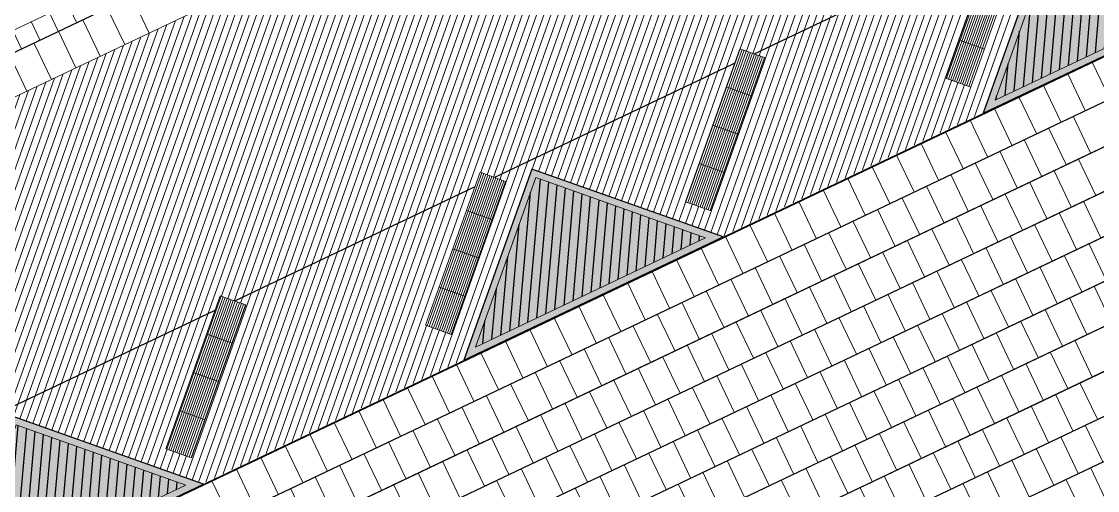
# Model space of a CAD drawing. Header units: metres. Extents: x 679599 to 680028, y 2748524 to 2748840.
# Drawn here: x 679795.01 to 679810.91, y 2748754.78 to 2748761.71 of the extents above; entities that cross this region are included whole.
import ezdxf

# ---------------------------------------------------------------- set-up
doc = ezdxf.new("R2010")
doc.units = ezdxf.units.M
doc.header["$LTSCALE"] = 5
doc.layers.add('00-AUX', color=2, linetype='Continuous', plot=False)
doc.layers.add('00-AUX Tree Pit', color=2, linetype='Continuous', plot=False)
for name, color, linetype, lineweight, plot in [('02-L-B-Barrier Curb', 210, 'Continuous', 5, False), ('02-L-B-Channel', 140, 'Continuous', 5, False), ('02-L-B-Curb', 11, 'Continuous', 5, False)]:
    doc.layers.add(name, color=color, linetype=linetype, lineweight=lineweight, plot=plot)
for name, color, linetype, lineweight in [('02-L-B-Flat Bar', 181, 'Continuous', 5), ('03-TR-Pavement_04_Dry Meadow_', 54, 'Continuous', 5), ('04-BK-Tree Pit', 6, 'Continuous', 5)]:
    doc.layers.add(name, color=color, linetype=linetype, lineweight=lineweight)
for name, color, linetype, lineweight, true_color in [('02-L-Joints-Paviment_07_Precast Concrete Blocks 60X40', 7, 'Continuous', 5, 0x999999), ('03-TR-Pavement_02_Sealed Gravel', 7, 'Continuous', 5, 0x38321e), ('03-TR-Pavement_04_Dry Meadow_2', 7, 'Continuous', 5, 0xe2c75d), ('03-TR-Pavement_07_Precast Concrete Blocks 20X10', 7, 'Continuous', 5, 0x999999), ('03-TR-Pavement_07_Precast Concrete Blocks 60X40', 7, 'Continuous', 5, 0x999999), ('03-TR-Pavement_07_Precast irregular Concrete Blocks', 7, 'Continuous', 5, 0xb3b3b3)]:
    doc.layers.add(name, color=color, linetype=linetype, lineweight=lineweight, true_color=true_color)
doc.layers.add('03-TR-Tree Pit_Green', color=46, linetype='Continuous')
doc.layers.add('03-TR-Tree Pit_White', color=7, linetype='Continuous', true_color=0xfcfcfc)

# ---------------------------------------------------------------- blocks, each defined once
blk = doc.blocks.new('*U5')
at = {"layer": '02-L-B-Channel'}
blk.add_lwpolyline([(0, 0), (0, -0.3)], dxfattribs=at)
blk = doc.blocks.new('*U6')
at = {"layer": '02-L-B-Channel', "color": 0, "linetype": 'ByBlock', "lineweight": -2, "transparency": 16777216, "rotation": 25.44812428929673}
for p in [(679795.698, 2748761.963), (679795.427, 2748761.834), (679795.156, 2748761.705), (679794.885, 2748761.576)]:
    blk.add_blockref('*U5', p, dxfattribs=at)
blk = doc.blocks.new('Alcorque Parking 8m2')
at = {"layer": '03-TR-Tree Pit_Green', "ltscale": 0.3}
h = blk.add_hatch(dxfattribs=at)
h.set_pattern_fill('ANSI31', color=256, scale=0.04, angle=40)
h.set_pattern_definition([(85, (-679726.04474, -2748720.75428), (-0.1265167266577, 0.011068779329), [])])
h.paths.add_polyline_path([(-1.079, -0.384), (2.316, 1.231), (-0.189, 2.121)])
at = {"layer": '03-TR-Tree Pit_White'}
h = blk.add_hatch(color=256, dxfattribs=at)
h.dxf.hatch_style = 1
h.paths.add_polyline_path([(-1.254, -0.578), (2.577, 1.245), (-0.25, 2.249)])
at = {"layer": '02-L-B-Curb'}
blk.add_lwpolyline([(2.577, 1.245), (-0.25, 2.249), (-1.254, -0.578)], close=True, dxfattribs=at)
at = {"layer": '02-L-B-Curb', "color": 6}
blk.add_lwpolyline([(2.316, 1.231), (-0.189, 2.121), (-1.079, -0.384)], close=True, dxfattribs=at)
blk = doc.blocks.new('Piece Parking')
blk.add_wipeout([(-1.7, 0.2), (-1.7, -0.2), (0.7, -0.2), (0.7, 0.2)])
at = {"layer": '03-TR-Pavement_07_Precast irregular Concrete Blocks'}
h = blk.add_hatch(dxfattribs=at)
h.set_pattern_fill('ANSI31', color=256, scale=0.01, angle=135)
h.paths.add_polyline_path([(-1.7, 0.2), (0.7, 0.2), (0.7, -0.2), (-1.7, -0.2)])
blk.add_lwpolyline([(-1.7, 0.2), (0.7, 0.2), (0.7, -0.2), (-1.7, -0.2)], close=True)
at = {"layer": '02-L-Joints-Paviment_07_Precast Concrete Blocks 60X40'}
for points in [[(-1.1, 0.2), (-1.1, -0.2)], [(-0.5, 0.2), (-0.5, -0.2)], [(0.1, 0.2), (0.1, -0.2)]]:
    blk.add_lwpolyline(points, dxfattribs=at)
blk = doc.blocks.new('*U50')
at = {"rotation": 44.98941899152474}
blk.add_blockref('Piece Parking', (-0.199, -0.481), dxfattribs=at)
blk = doc.blocks.new('*U51')
at = {"layer": '02-L-B-Barrier Curb', "color": 0, "linetype": 'ByBlock', "lineweight": -2, "transparency": 16777216, "rotation": 25.44812282596097}
for p in [(679809.389, 2748762.924), (679805.551, 2748761.098), (679801.713, 2748759.272), (679797.876, 2748757.445), (679794.038, 2748755.619)]:
    blk.add_blockref('*U50', p, dxfattribs=at)

msp = doc.modelspace()

# ---------------------------------------------------------------- hatches: boundary and pattern name
at = {"layer": '03-TR-Pavement_02_Sealed Gravel', "linetype": 'Continuous'}
h = msp.add_hatch(dxfattribs=at)
h.set_pattern_fill('ANSI31', color=256, scale=0.0393, angle=45)
h.set_pattern_definition([(90, (652974.11672, 2717198.73223), (-0.1247775, 0), [])])
h.paths.add_polyline_path([(679843.323, 2748762.983), (679802.488, 2748741.088), (679802.965, 2748740.321), (679830.585, 2748755.131), (679829.938, 2748752.01, -0.057467), (679826.729, 2748742.3, -0.236191), (679819.813, 2748736.788, -0.042406), (679814.857, 2748736.169, 0.057364), (679806.372, 2748734.851), (679806.924, 2748733.964, -0.055327), (679814.897, 2748735.17, 0.042406), (679820.02, 2748735.81, 0.236191), (679827.636, 2748741.88, 0.032502), (679829.774, 2748747.407, -0.216564), (679835.768, 2748753.578, -0.102224), (679839.134, 2748754.155, 0.122776), (679847.42, 2748755.923), (679848.03, 2748755.098), (679848.753, 2748755.634)])
h.paths.add_polyline_path([(679846.816, 2748756.742, -0.119949), (679839.168, 2748755.154, 0.102239), (679835.402, 2748754.509, 0.127244), (679830.778, 2748751.162, 0.003616), (679830.917, 2748751.807), (679831.734, 2748755.747), (679843.062, 2748761.821)], flags=16)
h.paths.add_polyline_path([(679846.663, 2748756.78, -0.118072), (679839.171, 2748755.254, 0.102239), (679835.366, 2748754.602, 0.11845), (679830.96, 2748751.528, 0.001446), (679831.015, 2748751.787), (679831.822, 2748755.681), (679843.033, 2748761.692)], flags=0)
at = {"layer": '03-TR-Pavement_04_Dry Meadow_', "linetype": 'Continuous'}
h = msp.add_hatch(dxfattribs=at)
h.set_pattern_fill('ANSI31', color=256, scale=0.0502, angle=45)
h.paths.add_polyline_path([(679847.95, 2748755.038), (679847.389, 2748755.797, -0.121575), (679839.13, 2748754.055, 0.102239), (679835.804, 2748753.485, 0.216438), (679829.869, 2748747.377, -0.032502), (679827.727, 2748741.838, -0.236191), (679820.041, 2748735.712, -0.042406), (679814.901, 2748735.07, 0.055117), (679806.979, 2748733.876), (679810.918, 2748727.551)])
h.paths.add_polyline_path([(679846.663, 2748756.78), (679843.033, 2748761.692), (679831.822, 2748755.681), (679831.015, 2748751.787, -0.001446), (679830.96, 2748751.528, -0.11845), (679835.366, 2748754.602, -0.102239), (679839.171, 2748755.254, 0.118072)])
edge = h.paths.add_edge_path()
edge.add_line((679829.84, 2748752.03), (679830.443, 2748754.942))
edge.add_line((679830.443, 2748754.942), (679803.018, 2748740.236))
edge.add_line((679803.018, 2748740.236), (679806.317, 2748734.939))
edge.add_arc((679816.341, 2748698.65), 37.648, 92.2638, 105.4414, ccw=False)
edge.add_arc((679813.692, 2748765.64), 29.393, 272.2638, 281.9768)
edge.add_arc((679817.762, 2748746.456), 9.783, 281.9768, 335.1335)
edge.add_arc((679786.232, 2748761.069), 44.535, 335.1335, 348.2894)
at = {"layer": '03-TR-Pavement_04_Dry Meadow_2', "ltscale": 2, "transparency": 33554687}
h = msp.add_hatch(dxfattribs=at)
h.set_pattern_fill('AR-CONC', color=256, scale=0.0067, angle=290)
h.paths.add_polyline_path([(679846.663, 2748756.78), (679843.033, 2748761.692), (679831.822, 2748755.681), (679831.015, 2748751.787, -0.001446), (679830.96, 2748751.528, -0.11845), (679835.366, 2748754.602, -0.102239), (679839.171, 2748755.254, 0.118072)])
edge = h.paths.add_edge_path(flags=16)
edge.add_arc((679832.774, 2748748.661), 2, 0, 360)
edge = h.paths.add_edge_path()
edge.add_line((679847.95, 2748755.038), (679847.389, 2748755.797))
edge.add_arc((679839.731, 2748771.658), 17.613, 268.0472, 295.7741, ccw=False)
edge.add_arc((679838.846, 2748745.72), 8.34, 88.0472, 111.3976)
edge.add_arc((679839.56, 2748743.898), 10.297, 111.3976, 160.2481)
edge.add_arc((679786.232, 2748761.069), 45.735, 335.1335, 342.5798, ccw=False)
edge.add_arc((679817.762, 2748746.456), 10.983, 281.9768, 335.1335, ccw=False)
edge.add_arc((679813.692, 2748765.64), 30.593, 272.2638, 281.9768, ccw=False)
edge.add_arc((679816.341, 2748698.65), 36.448, 92.2638, 104.8829)
edge.add_line((679806.979, 2748733.876), (679810.918, 2748727.551))
edge.add_line((679810.918, 2748727.551), (679847.95, 2748755.038))
edge = h.paths.add_edge_path()
edge.add_arc((679823.032, 2748740.346), 2, 179.9991, 276.2707)
edge.add_arc((679817.762, 2748746.456), 9.783, 281.9768, 304.1267, ccw=False)
edge.add_arc((679813.692, 2748765.64), 29.393, 272.2638, 281.9768, ccw=False)
edge.add_arc((679816.341, 2748698.65), 37.648, 92.2638, 105.4414)
edge.add_line((679806.317, 2748734.939), (679803.018, 2748740.236))
edge.add_line((679803.018, 2748740.236), (679830.443, 2748754.942))
edge.add_line((679830.443, 2748754.942), (679829.84, 2748752.03))
edge.add_arc((679786.232, 2748761.069), 44.535, 335.1335, 348.2894, ccw=False)
edge.add_arc((679817.762, 2748746.456), 9.783, 317.4276, 335.1335, ccw=False)
edge.add_arc((679823.032, 2748740.346), 2, 345.2825, 540)
edge = h.paths.add_edge_path(flags=17)
edge.add_line((679841.435, 2748755.333), (679840.837, 2748755.282))
edge.add_arc((679840.923, 2748757.78), 2.5, 129.6112, 268.0163, ccw=False)
edge.add_line((679839.329, 2748759.706), (679840.201, 2748760.174))
edge.add_arc((679840.923, 2748757.78), 2.5, -78.1912, 106.7896, ccw=False)
at = {"layer": '03-TR-Pavement_07_Precast Concrete Blocks 20X10'}
h = msp.add_hatch(dxfattribs=at)
h.set_pattern_fill('ANSI31', color=256, scale=0.0315, angle=25.5)
h.set_pattern_definition([(70.5, (0, 0), (-0.094275932128, 0.033384858509), [])])
edge = h.paths.add_edge_path()
edge.add_line((679754.639, 2748741.428), (679756.438, 2748737.648))
edge.add_line((679756.438, 2748737.648), (679759.31, 2748736.613))
edge.add_line((679759.31, 2748736.613), (679763.155, 2748738.443))
edge.add_line((679763.155, 2748738.443), (679764.159, 2748741.27))
edge.add_line((679764.159, 2748741.27), (679766.986, 2748740.266))
edge.add_line((679766.986, 2748740.266), (679770.831, 2748742.096))
edge.add_line((679770.831, 2748742.096), (679771.835, 2748744.923))
edge.add_line((679771.835, 2748744.923), (679774.662, 2748743.919))
edge.add_line((679774.662, 2748743.919), (679778.507, 2748745.748))
edge.add_line((679778.507, 2748745.748), (679779.511, 2748748.576))
edge.add_line((679779.511, 2748748.576), (679782.338, 2748747.571))
edge.add_line((679782.338, 2748747.571), (679786.176, 2748749.398))
edge.add_line((679786.176, 2748749.398), (679787.186, 2748752.228))
edge.add_line((679787.186, 2748752.228), (679790.014, 2748751.224))
edge.add_line((679790.014, 2748751.224), (679793.857, 2748753.054))
edge.add_line((679793.857, 2748753.054), (679794.828, 2748755.786))
edge.add_line((679794.828, 2748755.786), (679794.862, 2748755.88))
edge.add_line((679794.862, 2748755.88), (679797.688, 2748754.876))
edge.add_line((679797.688, 2748754.876), (679801.533, 2748756.706))
edge.add_line((679801.533, 2748756.706), (679802.537, 2748759.533))
edge.add_line((679802.537, 2748759.533), (679805.364, 2748758.529))
edge.add_line((679805.364, 2748758.529), (679809.208, 2748760.358))
edge.add_line((679809.208, 2748760.358), (679810.212, 2748763.185))
edge.add_line((679810.212, 2748763.185), (679813.04, 2748762.181))
edge.add_line((679813.04, 2748762.181), (679816.883, 2748764.01))
edge.add_line((679816.883, 2748764.01), (679817.885, 2748766.836))
edge.add_line((679817.885, 2748766.836), (679820.714, 2748765.833))
edge.add_line((679820.714, 2748765.833), (679824.559, 2748767.663))
edge.add_line((679824.559, 2748767.663), (679825.563, 2748770.49))
edge.add_line((679825.563, 2748770.49), (679828.39, 2748769.486))
edge.add_line((679828.39, 2748769.486), (679832.234, 2748771.315))
edge.add_line((679832.234, 2748771.315), (679833.238, 2748774.142))
edge.add_line((679833.238, 2748774.142), (679836.062, 2748773.137))
edge.add_line((679836.062, 2748773.137), (679839.907, 2748774.967))
edge.add_line((679839.907, 2748774.967), (679840.952, 2748777.865))
edge.add_line((679840.952, 2748777.865), (679839.153, 2748781.645))
edge.add_line((679839.153, 2748781.645), (679754.643, 2748741.429))

# ---------------------------------------------------------------- linework, layer by layer
at = {"layer": '00-AUX'}
for points in [[(679670.326, 2748694.247), (679906.736, 2748806.746)], [(679670.403, 2748693.619), (679906.813, 2748806.118)], [(679670.841, 2748693.163), (679907.252, 2748805.663)], [(679670.919, 2748692.536), (679907.329, 2748805.035)], [(679671.357, 2748692.08), (679907.767, 2748804.579)], [(679671.434, 2748691.452), (679907.845, 2748803.951)], [(679671.873, 2748690.996), (679908.283, 2748803.495)], [(679671.95, 2748690.369), (679908.36, 2748802.868)], [(679675.639, 2748691.46), (679908.831, 2748802.427)], [(679680.412, 2748693.066), (679908.864, 2748801.779)], [(679839.754, 2748782.593), (679753.535, 2748741.563)], [(679759.499, 2748739.184), (679840.858, 2748777.899)]]:
    msp.add_lwpolyline(points, dxfattribs=at)
at = {"layer": '00-AUX Tree Pit'}
for points in [[(679813.05, 2748762.176), (679810.223, 2748763.18), (679809.219, 2748760.353)], [(679805.375, 2748758.523), (679802.548, 2748759.527), (679801.544, 2748756.7)], [(679797.7, 2748754.871), (679794.873, 2748755.875), (679793.869, 2748753.048)]]:
    msp.add_lwpolyline(points, close=True, dxfattribs=at)
at = {"layer": '02-L-B-Channel'}
msp.add_lwpolyline([(679958.866, 2748839.608), (679599.301, 2748668.504)], dxfattribs=at)
at = {"layer": '02-L-B-Flat Bar'}
msp.add_lwpolyline([(679759.323, 2748736.609), (679839.921, 2748774.962)], dxfattribs=at)
at = {"layer": '02-L-Joints-Paviment_07_Precast Concrete Blocks 60X40'}
msp.add_line((679754.639, 2748741.428), (679839.153, 2748781.645), dxfattribs=at)
for points in [[(679796.899, 2748761.537), (679796.641, 2748762.078)], [(679796.537, 2748761.365), (679796.28, 2748761.906)], [(679796.176, 2748761.194), (679795.919, 2748761.734)], [(679795.815, 2748761.022), (679795.558, 2748761.562)], [(679795.454, 2748760.85), (679795.196, 2748761.391)], [(679795.093, 2748760.678), (679794.835, 2748761.219)], [(679810.829, 2748761.107), (679811.086, 2748760.565)], [(679810.467, 2748760.935), (679810.725, 2748760.394)], [(679810.106, 2748760.763), (679810.364, 2748760.222)], [(679809.745, 2748760.592), (679810.003, 2748760.05)], [(679809.384, 2748760.42), (679809.642, 2748759.878)], [(679809.023, 2748760.248), (679809.281, 2748759.706)], [(679810.545, 2748760.308), (679810.803, 2748759.766)], [(679808.662, 2748760.076), (679808.919, 2748759.534)], [(679810.184, 2748760.136), (679810.441, 2748759.594)], [(679808.3, 2748759.904), (679808.558, 2748759.362)], [(679809.822, 2748759.964), (679810.08, 2748759.422)], [(679807.939, 2748759.732), (679808.197, 2748759.19)], [(679809.461, 2748759.792), (679809.719, 2748759.25)], [(679807.578, 2748759.56), (679807.836, 2748759.019)], [(679809.1, 2748759.62), (679809.358, 2748759.078)], [(679810.622, 2748759.68), (679810.88, 2748759.138)], [(679808.739, 2748759.448), (679808.997, 2748758.906)], [(679810.261, 2748759.508), (679810.519, 2748758.966)], [(679807.217, 2748759.388), (679807.475, 2748758.847)], [(679808.378, 2748759.276), (679808.635, 2748758.735)], [(679809.9, 2748759.336), (679810.157, 2748758.794)], [(679806.856, 2748759.217), (679807.113, 2748758.675)], [(679808.016, 2748759.104), (679808.274, 2748758.563)], [(679809.538, 2748759.164), (679809.796, 2748758.622)], [(679806.494, 2748759.045), (679806.752, 2748758.503)], [(679807.655, 2748758.933), (679807.913, 2748758.391)], [(679809.177, 2748758.992), (679809.435, 2748758.451)], [(679810.699, 2748759.052), (679810.957, 2748758.51)], [(679806.133, 2748758.873), (679806.391, 2748758.331)], [(679808.816, 2748758.821), (679809.074, 2748758.279)], [(679810.338, 2748758.88), (679810.596, 2748758.339)], [(679805.772, 2748758.701), (679806.03, 2748758.159)], [(679807.294, 2748758.761), (679807.552, 2748758.219)], [(679808.455, 2748758.649), (679808.713, 2748758.107)], [(679809.977, 2748758.708), (679810.235, 2748758.167)], [(679805.411, 2748758.529), (679805.669, 2748757.987)], [(679806.933, 2748758.589), (679807.191, 2748758.047)], [(679808.094, 2748758.477), (679808.351, 2748757.935)], [(679809.616, 2748758.537), (679809.873, 2748757.995)], [(679805.05, 2748758.357), (679805.307, 2748757.815)], [(679806.572, 2748758.417), (679806.829, 2748757.875)], [(679807.732, 2748758.305), (679807.99, 2748757.763)], [(679809.254, 2748758.365), (679809.512, 2748757.823)], [(679810.776, 2748758.424), (679811.034, 2748757.883)], [(679804.688, 2748758.185), (679804.946, 2748757.644)], [(679806.21, 2748758.245), (679806.468, 2748757.703)], [(679807.371, 2748758.133), (679807.629, 2748757.591)], [(679808.893, 2748758.193), (679809.151, 2748757.651)], [(679810.415, 2748758.253), (679810.673, 2748757.711)], [(679804.327, 2748758.013), (679804.585, 2748757.472)], [(679805.849, 2748758.073), (679806.107, 2748757.531)], [(679808.532, 2748758.021), (679808.79, 2748757.479)], [(679810.054, 2748758.081), (679810.312, 2748757.539)], [(679803.966, 2748757.842), (679804.224, 2748757.3)], [(679805.488, 2748757.901), (679805.746, 2748757.36)], [(679807.01, 2748757.961), (679807.268, 2748757.419)], [(679808.171, 2748757.849), (679808.429, 2748757.307)], [(679809.693, 2748757.909), (679809.951, 2748757.367)], [(679803.605, 2748757.67), (679803.863, 2748757.128)], [(679805.127, 2748757.729), (679805.385, 2748757.188)], [(679806.649, 2748757.789), (679806.907, 2748757.247)], [(679807.81, 2748757.677), (679808.067, 2748757.135)], [(679809.332, 2748757.737), (679809.589, 2748757.195)], [(679810.854, 2748757.797), (679811.111, 2748757.255)], [(679803.244, 2748757.498), (679803.502, 2748756.956)], [(679804.766, 2748757.558), (679805.023, 2748757.016)], [(679806.288, 2748757.617), (679806.545, 2748757.076)], [(679807.448, 2748757.505), (679807.706, 2748756.964)], [(679808.97, 2748757.565), (679809.228, 2748757.023)], [(679810.492, 2748757.625), (679810.75, 2748757.083)], [(679804.404, 2748757.386), (679804.662, 2748756.844)], [(679805.926, 2748757.446), (679806.184, 2748756.904)], [(679807.087, 2748757.333), (679807.345, 2748756.792)], [(679808.609, 2748757.393), (679808.867, 2748756.851)], [(679810.131, 2748757.453), (679810.389, 2748756.911)], [(679802.882, 2748757.326), (679803.14, 2748756.784)], [(679804.043, 2748757.214), (679804.301, 2748756.672)], [(679805.565, 2748757.274), (679805.823, 2748756.732)], [(679808.248, 2748757.221), (679808.506, 2748756.68)], [(679809.77, 2748757.281), (679810.028, 2748756.739)], [(679802.521, 2748757.154), (679802.779, 2748756.612)], [(679803.682, 2748757.042), (679803.94, 2748756.5)], [(679805.204, 2748757.102), (679805.462, 2748756.56)], [(679806.726, 2748757.162), (679806.984, 2748756.62)], [(679807.887, 2748757.049), (679808.145, 2748756.508)], [(679809.409, 2748757.109), (679809.667, 2748756.567)], [(679802.16, 2748756.982), (679802.418, 2748756.44)], [(679803.321, 2748756.87), (679803.579, 2748756.328)], [(679804.843, 2748756.93), (679805.101, 2748756.388)], [(679806.365, 2748756.99), (679806.623, 2748756.448)], [(679807.526, 2748756.878), (679807.783, 2748756.336)], [(679809.048, 2748756.937), (679809.305, 2748756.396)], [(679810.57, 2748756.997), (679810.827, 2748756.455)], [(679801.799, 2748756.81), (679802.057, 2748756.269)], [(679802.96, 2748756.698), (679803.218, 2748756.156)], [(679804.482, 2748756.758), (679804.74, 2748756.216)], [(679806.004, 2748756.818), (679806.261, 2748756.276)], [(679807.164, 2748756.706), (679807.422, 2748756.164)], [(679808.686, 2748756.765), (679808.944, 2748756.224)], [(679810.208, 2748756.825), (679810.466, 2748756.283)], [(679801.438, 2748756.638), (679801.696, 2748756.097)], [(679804.121, 2748756.586), (679804.378, 2748756.044)], [(679805.642, 2748756.646), (679805.9, 2748756.104)], [(679808.325, 2748756.594), (679808.583, 2748756.052)], [(679809.847, 2748756.653), (679810.105, 2748756.112)], [(679801.077, 2748756.467), (679801.334, 2748755.925)], [(679802.599, 2748756.526), (679802.856, 2748755.985)], [(679803.759, 2748756.414), (679804.017, 2748755.872)], [(679805.281, 2748756.474), (679805.539, 2748755.932)], [(679806.803, 2748756.534), (679807.061, 2748755.992)], [(679807.964, 2748756.422), (679808.222, 2748755.88)], [(679809.486, 2748756.482), (679809.744, 2748755.94)], [(679800.715, 2748756.295), (679800.973, 2748755.753)], [(679802.237, 2748756.354), (679802.495, 2748755.813)], [(679803.398, 2748756.242), (679803.656, 2748755.701)], [(679804.92, 2748756.302), (679805.178, 2748755.76)], [(679806.442, 2748756.362), (679806.7, 2748755.82)], [(679807.603, 2748756.25), (679807.861, 2748755.708)], [(679809.125, 2748756.31), (679809.383, 2748755.768)], [(679810.647, 2748756.369), (679810.905, 2748755.828)], [(679800.354, 2748756.123), (679800.612, 2748755.581)], [(679801.876, 2748756.183), (679802.134, 2748755.641)], [(679803.037, 2748756.07), (679803.295, 2748755.529)], [(679804.559, 2748756.13), (679804.817, 2748755.588)], [(679806.081, 2748756.19), (679806.339, 2748755.648)], [(679807.242, 2748756.078), (679807.5, 2748755.536)], [(679808.764, 2748756.138), (679809.021, 2748755.596)], [(679810.286, 2748756.198), (679810.543, 2748755.656)], [(679799.993, 2748755.951), (679800.251, 2748755.409)], [(679801.515, 2748756.011), (679801.773, 2748755.469)], [(679804.198, 2748755.958), (679804.456, 2748755.417)], [(679805.72, 2748756.018), (679805.978, 2748755.476)], [(679806.881, 2748755.906), (679807.138, 2748755.364)], [(679808.402, 2748755.966), (679808.66, 2748755.424)], [(679809.924, 2748756.026), (679810.182, 2748755.484)], [(679799.632, 2748755.779), (679799.89, 2748755.237)], [(679801.154, 2748755.839), (679801.412, 2748755.297)], [(679802.676, 2748755.899), (679802.934, 2748755.357)], [(679803.837, 2748755.787), (679804.094, 2748755.245)], [(679805.359, 2748755.846), (679805.616, 2748755.305)], [(679808.041, 2748755.794), (679808.299, 2748755.252)], [(679809.563, 2748755.854), (679809.821, 2748755.312)], [(679799.271, 2748755.607), (679799.528, 2748755.065)], [(679800.793, 2748755.667), (679801.05, 2748755.125)], [(679802.315, 2748755.727), (679802.572, 2748755.185)], [(679803.475, 2748755.615), (679803.733, 2748755.073)], [(679804.997, 2748755.674), (679805.255, 2748755.133)], [(679806.519, 2748755.734), (679806.777, 2748755.192)], [(679807.68, 2748755.622), (679807.938, 2748755.08)], [(679809.202, 2748755.682), (679809.46, 2748755.14)], [(679810.724, 2748755.742), (679810.982, 2748755.2)], [(679798.909, 2748755.435), (679799.167, 2748754.893)], [(679800.431, 2748755.495), (679800.689, 2748754.953)], [(679801.953, 2748755.555), (679802.211, 2748755.013)], [(679803.114, 2748755.443), (679803.372, 2748754.901)], [(679804.636, 2748755.503), (679804.894, 2748754.961)], [(679806.158, 2748755.562), (679806.416, 2748755.021)], [(679807.319, 2748755.45), (679807.577, 2748754.908)], [(679808.841, 2748755.51), (679809.099, 2748754.968)], [(679810.363, 2748755.57), (679810.621, 2748755.028)], [(679800.07, 2748755.323), (679800.328, 2748754.781)], [(679801.592, 2748755.383), (679801.85, 2748754.841)], [(679802.753, 2748755.271), (679803.011, 2748754.729)], [(679804.275, 2748755.331), (679804.533, 2748754.789)], [(679805.797, 2748755.39), (679806.055, 2748754.849)], [(679806.958, 2748755.278), (679807.216, 2748754.737)], [(679808.48, 2748755.338), (679808.738, 2748754.796)], [(679810.002, 2748755.398), (679810.259, 2748754.856)], [(679798.548, 2748755.263), (679798.806, 2748754.722)], [(679799.709, 2748755.151), (679799.967, 2748754.61)], [(679801.231, 2748755.211), (679801.489, 2748754.669)], [(679803.914, 2748755.159), (679804.172, 2748754.617)], [(679805.436, 2748755.219), (679805.694, 2748754.677)], [(679808.119, 2748755.166), (679808.376, 2748754.624)], [(679809.64, 2748755.226), (679809.898, 2748754.684)], [(679810.801, 2748755.114), (679811.059, 2748754.572)], [(679798.187, 2748755.092), (679798.445, 2748754.55)], [(679799.348, 2748754.979), (679799.606, 2748754.438)], [(679800.87, 2748755.039), (679801.128, 2748754.497)], [(679802.392, 2748755.099), (679802.65, 2748754.557)], [(679803.553, 2748754.987), (679803.81, 2748754.445)], [(679805.075, 2748755.047), (679805.332, 2748754.505)], [(679806.597, 2748755.106), (679806.854, 2748754.565)], [(679807.757, 2748754.994), (679808.015, 2748754.453)], [(679809.279, 2748755.054), (679809.537, 2748754.512)], [(679797.826, 2748754.92), (679798.084, 2748754.378)], [(679798.987, 2748754.808), (679799.244, 2748754.266)], [(679800.509, 2748754.867), (679800.766, 2748754.326)], [(679802.031, 2748754.927), (679802.288, 2748754.385)], [(679803.191, 2748754.815), (679803.449, 2748754.273)], [(679804.713, 2748754.875), (679804.971, 2748754.333)], [(679806.235, 2748754.935), (679806.493, 2748754.393)], [(679807.396, 2748754.823), (679807.654, 2748754.281)], [(679808.918, 2748754.882), (679809.176, 2748754.341)], [(679810.44, 2748754.942), (679810.698, 2748754.4)]]:
    msp.add_lwpolyline(points, dxfattribs=at)
at = {"layer": '03-TR-Pavement_07_Precast Concrete Blocks 60X40'}
for p, q in [((679602.439, 2748661.942), (679961.734, 2748832.918)), ((679602.698, 2748661.401), (679961.992, 2748832.376)), ((679602.956, 2748660.859), (679962.25, 2748831.835)), ((679603.215, 2748660.318), (679962.509, 2748831.293)), ((679603.474, 2748659.776), (679962.768, 2748830.752)), ((679603.732, 2748659.235), (679963.026, 2748830.21)), ((679733.636, 2748720.387), (679963.285, 2748829.669)), ((679733.894, 2748719.845), (679963.543, 2748829.127)), ((679723.497, 2748714.233), (679963.802, 2748828.586)), ((679723.755, 2748713.692), (679904.349, 2748799.63))]:
    msp.add_line(p, q, dxfattribs=at)

# ---------------------------------------------------------------- block references
at = {"layer": '02-L-B-Channel'}
msp.add_blockref('*U6', (0, 0), dxfattribs=at)
at = {"layer": '04-BK-Tree Pit'}
for p in [(679810.473, 2748760.931), (679802.798, 2748757.279), (679795.123, 2748753.626)]:
    msp.add_blockref('Alcorque Parking 8m2', p, dxfattribs=at)

# ---------------------------------------------------------------- next in the draw order: block references
at = {"layer": '02-L-B-Barrier Curb'}
msp.add_blockref('*U51', (0, 0), dxfattribs=at)

doc.saveas('drawing.dxf')
